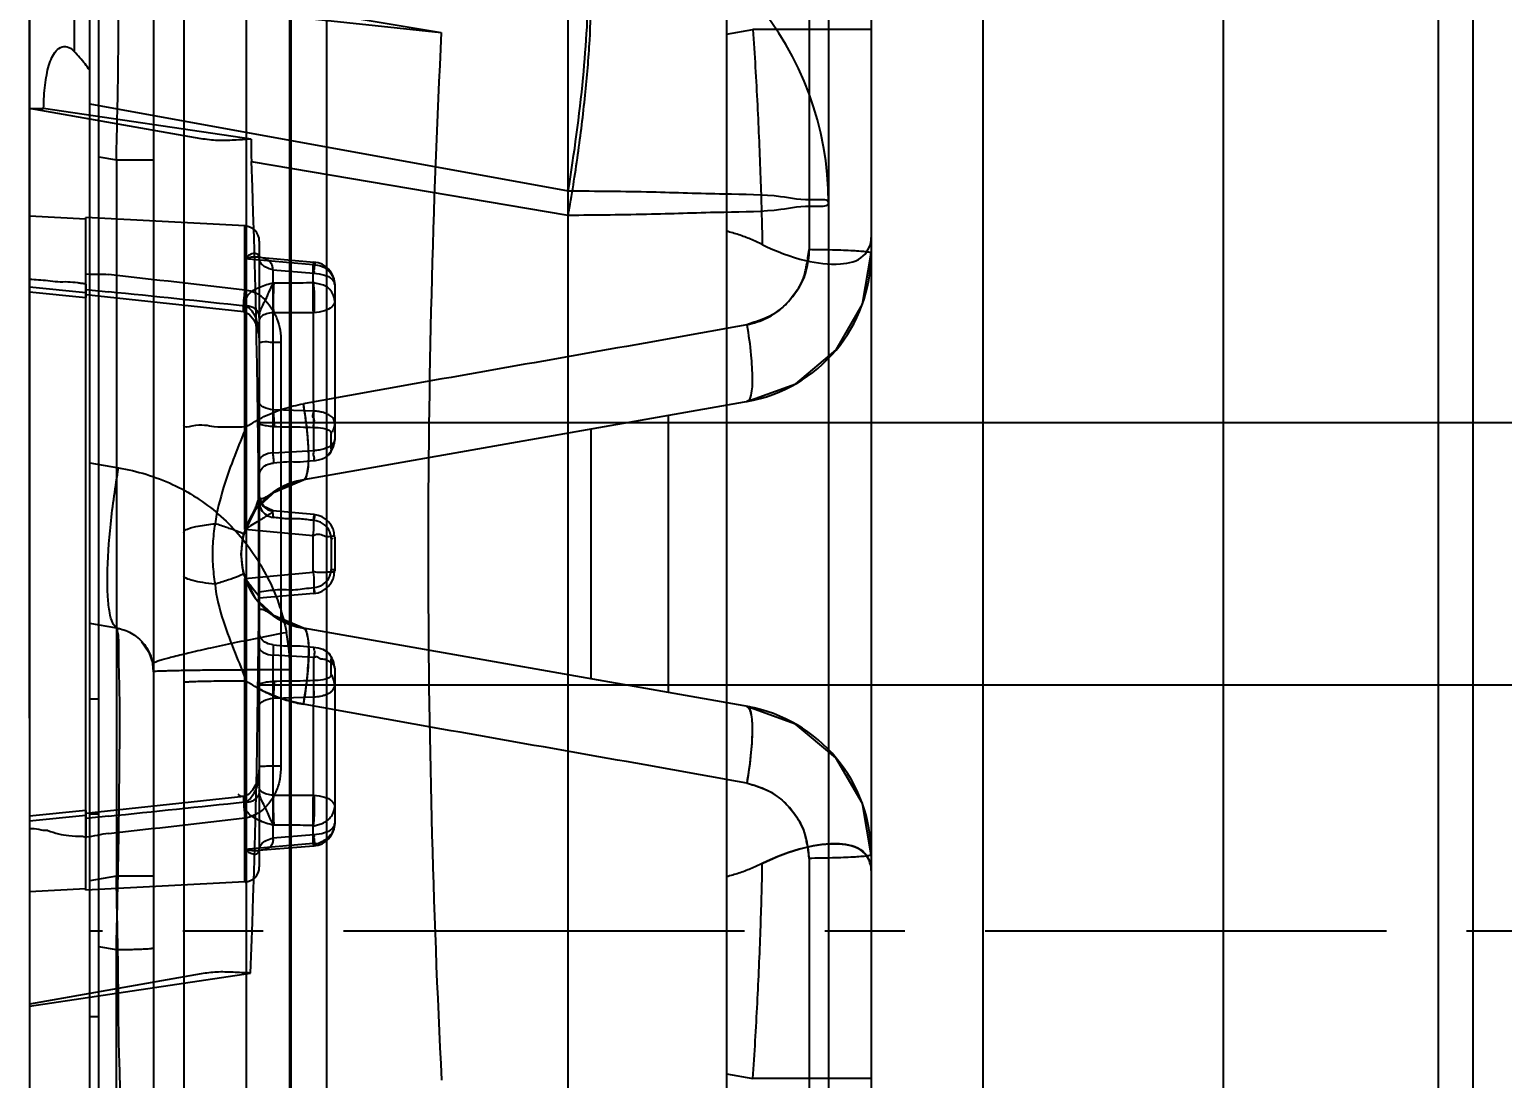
# Model space of a CAD drawing. Header units: millimetres. Extents: x 3267 to 5677, y -4731 to 2600.
# Drawn here: x 4723.18 to 4742.82, y -207.04 to -193.05 of the extents above; entities that cross this region are included whole.
import ezdxf

# ---------------------------------------------------------------- set-up
doc = ezdxf.new("R2010")
doc.units = ezdxf.units.MM
doc.header["$LTSCALE"] = 16.335
doc.header["$PDMODE"] = 3
doc.header["$PDSIZE"] = 0.3125
doc.linetypes.add('CENTER', pattern=[0.6, 0.375, -0.075, 0.075, -0.075])
doc.layers.get('0').update_dxf_attribs({"linetype": 'CONTINUOUS'})
doc.layers.get('Defpoints').update_dxf_attribs({"linetype": 'CONTINUOUS'})
doc.styles.get("Standard").update_dxf_attribs({"font": 'txt', "width": 0.8})
doc.dimstyles.get("Standard").update_dxf_attribs({"dimtxt": 0.15625, "dimasz": 0.1875, "dimexe": 0.125, "dimexo": 0.0625, "dimtad": 0, "dimtih": 1, "dimtoh": 1, "dimdsep": 46, "dimtxsty": 'Standard', "dimcen": 0.09, "dimadec": 0, "dimazin": 0, "dimtp": 0.01, "dimtm": 0.01, "dimtfac": 1, "dimtofl": 0, "dimtmove": 0, "dimatfit": 3, "dimfxl": 0, "dimtolj": 1, "dimarcsym": 0})

# ---------------------------------------------------------------- blocks, each defined once
blk = doc.blocks.new('*D133')
at = {"color": 4, "lineweight": -2}
for p, q in [((4723.177, -202.237), (4723.177, -27.593)), ((4731.177, -27.593), (4748.892, -27.593)), ((4793.176, -27.593), (4772.359, -27.593)), ((4801.176, -192.521), (4801.176, -27.593))]:
    blk.add_line(p, q, dxfattribs=at)
at = {"color": 4}
for points in [[(4731.177, -26.259), (4731.177, -28.926), (4723.177, -27.593)], [(4793.176, -26.259), (4793.176, -28.926), (4801.176, -27.593)]]:
    blk.add_solid(points, dxfattribs=at)
at = {"layer": 'Defpoints', "color": 0}
for p in [(4723.177, -27.593), (4801.176, -192.521), (4723.177, -202.237)]:
    blk.add_point(p, dxfattribs=at)
at = {"color": 6, "insert": (4760.626, -27.593), "char_height": 8, "attachment_point": 5}
blk.add_mtext('\\A1;78.00', dxfattribs=at)

msp = doc.modelspace()

# ---------------------------------------------------------------- linework, layer by layer
at = {"color": 6, "linetype": 'Continuous'}
for p, q in [((4723.981, -365.077), (4723.981, -45.077)), ((4725.236, -99.547), (4725.236, -278.306)), ((4726.066, -114.238), (4726.066, -254.39)), ((4733.571, -115.642), (4733.571, -195.988)), ((4734.401, -116.63), (4734.401, -253.414)), ((4741.957, -141.183), (4741.957, -258.911)), ((4742.421, -141.685), (4742.421, -258.408)), ((4739.093, -142.366), (4739.093, -257.727)), ((4735.889, -145.777), (4735.889, -254.317)), ((4732.472, -151.117), (4732.472, -248.976)), ((4726.667, -225.17), (4726.667, -174.924)), ((4723.777, -193.348), (4723.777, -183.101)), ((4723.177, -183.701), (4723.177, -216.392)), ((4724.831, -191.248), (4724.831, -215.257)), ((4724.101, -218.217), (4724.101, -191.516)), ((4726.649, -215), (4726.649, -191.71)), ((4723.981, -192.306), (4728.668, -193.093)), ((4730.36, -215.294), (4730.36, -192.365)), ((4733.831, -192.365), (4733.831, -214.79)), ((4723.981, -192.593), (4728.668, -193.093)), ((4732.472, -193.113), (4732.823, -193.051)), ((4734.401, -193.051), (4732.823, -193.051)), ((4723.981, -194.042), (4730.36, -195.203)), ((4725.467, -194.508), (4723.177, -194.104)), ((4726.133, -194.515), (4723.366, -194.104)), ((4724.101, -194.751), (4724.335, -194.792)), ((4724.335, -194.792), (4724.335, -204.342)), ((4724.335, -194.792), (4724.831, -194.792)), ((4730.36, -195.532), (4726.137, -194.815)), ((4723.929, -195.582), (4723.177, -195.543)), ((4726.05, -195.672), (4723.929, -195.561)), ((4726.05, -199.718), (4726.05, -195.672)), ((4726.241, -195.873), (4726.241, -204.221)), ((4726.05, -196.105), (4726.96, -196.184)), ((4726.226, -196.09), (4726.97, -196.153)), ((4726.97, -198.668), (4726.96, -196.184)), ((4734.401, -196.091), (4734.4, -196.091)), ((4726.422, -196.256), (4726.97, -196.303)), ((4726.424, -198.697), (4726.424, -196.257)), ((4723.177, -196.485), (4723.929, -196.561)), ((4723.177, -196.549), (4723.929, -196.628)), ((4723.929, -196.521), (4724.231, -196.551)), ((4723.929, -196.586), (4726.033, -196.813)), ((4727.246, -196.453), (4727.246, -198.518)), ((4726.97, -196.829), (4726.43, -196.831)), ((4726.526, -197.222), (4726.526, -202.871)), ((4726.97, -198.141), (4726.424, -198.123)), ((4732.782, -198.007), (4726.829, -199.057)), ((4801.176, -198.297), (4726.241, -198.297)), ((4731.695, -201.895), (4731.695, -198.199)), ((4727.2, -198.646), (4727.2, -198.438)), ((4730.663, -198.381), (4730.663, -201.713)), ((4726.424, -198.697), (4726.97, -198.668)), ((4723.981, -198.831), (4724.364, -198.897)), ((4726.401, -199.242), (4726.829, -199.057)), ((4726.241, -199.272), (4726.241, -199.276)), ((4726.97, -199.52), (4726.422, -199.472)), ((4726.96, -199.804), (4726.05, -199.718)), ((4725.998, -200.047), (4726.032, -199.788)), ((4726.96, -200.29), (4726.96, -199.804)), ((4727.2, -199.839), (4727.2, -200.254)), ((4727.246, -199.821), (4727.246, -200.273)), ((4726.032, -200.306), (4725.998, -200.047)), ((4726.05, -200.375), (4726.96, -200.29)), ((4726.05, -204.421), (4726.05, -200.375)), ((4726.97, -200.573), (4726.241, -200.637)), ((4726.829, -201.037), (4726.401, -200.852)), ((4724.341, -201.035), (4723.981, -200.972)), ((4732.782, -202.086), (4726.829, -201.037)), ((4724.831, -201.617), (4724.821, -201.508)), ((4726.424, -203.837), (4726.424, -201.396)), ((4726.97, -201.426), (4726.424, -201.396)), ((4726.96, -203.91), (4726.97, -201.426)), ((4727.2, -201.655), (4727.2, -201.448)), ((4727.246, -201.576), (4727.246, -203.641)), ((4801.176, -201.797), (4726.241, -201.797)), ((4724.101, -201.982), (4723.981, -201.982)), ((4726.424, -201.971), (4726.967, -201.952)), ((4726.43, -203.263), (4726.97, -203.264)), ((4723.929, -203.466), (4723.177, -203.545)), ((4726.033, -203.281), (4723.929, -203.508)), ((4723.929, -203.532), (4723.177, -203.608)), ((4724.231, -203.542), (4723.929, -203.573)), ((4724.101, -203.516), (4723.981, -203.516)), ((4726.97, -203.791), (4726.422, -203.837)), ((4726.96, -203.909), (4726.05, -203.989)), ((4726.97, -203.941), (4726.232, -204.003)), ((4733.571, -204.106), (4733.571, -255.94)), ((4726.05, -204.421), (4723.929, -204.532)), ((4724.335, -204.342), (4723.981, -204.405)), ((4724.831, -204.342), (4724.335, -204.342)), ((4723.929, -204.511), (4723.177, -204.551)), ((4724.335, -205.327), (4724.101, -205.284)), ((4724.335, -212.089), (4724.335, -205.327)), ((4723.177, -206.077), (4726.125, -205.636)), ((4725.467, -205.647), (4723.177, -206.051)), ((4724.101, -206.217), (4723.981, -206.217)), ((4732.472, -206.98), (4732.823, -207.042)), ((4734.401, -207.042), (4732.823, -207.042))]:
    msp.add_line(p, q, dxfattribs=at)
at = {"color": 7, "linetype": 'Continuous'}
for p, q in [((4723.929, -204.532), (4723.929, -195.561)), ((4723.883, -203.811), (4723.929, -203.823))]:
    msp.add_line(p, q, dxfattribs=at)
at = {"color": 1, "linetype": 'CENTER', "ltscale": 0.873196}
msp.add_line((4801.176, -205.077), (4723.981, -205.077), dxfattribs=at)
at = {"color": 6, "linetype": 'Continuous'}
for points in [[(4727.141, -225.047), (4727.141, -175.025), (4727.145, -174.983), (4727.153, -174.938)], [(4726.221, -196.086), (4726.235, -196.088), (4726.235, -196.088), (4726.24, -196.114)], [(4732.74, -198.015), (4733.393, -197.778), (4733.933, -197.324), (4734.283, -196.714), (4734.401, -196.035)], [(4726.03, -196.812), (4726.104, -196.847), (4726.167, -196.922), (4726.211, -197.017), (4726.234, -197.118), (4726.241, -197.214)], [(4726.032, -199.788), (4726.194, -199.451), (4726.469, -199.196), (4726.829, -199.057)], [(4726.24, -199.279), (4726.241, -199.268), (4726.237, -199.278)], [(4726.414, -199.472), (4726.363, -199.457), (4726.3, -199.41), (4726.256, -199.346), (4726.24, -199.281)], [(4726.424, -199.472), (4726.294, -199.409), (4726.241, -199.273)], [(4726.829, -201.037), (4726.469, -200.898), (4726.192, -200.64), (4726.032, -200.306)], [(4724.67, -201.212), (4724.769, -201.354), (4724.821, -201.508)], [(4724.821, -201.508), (4724.828, -201.563), (4724.831, -201.617)], [(4734.401, -204.058), (4734.282, -203.376), (4733.929, -202.765), (4733.389, -202.314), (4732.74, -202.079)], [(4726.241, -202.88), (4726.236, -202.959), (4726.221, -203.042), (4726.193, -203.123), (4726.15, -203.198), (4726.096, -203.254), (4726.033, -203.281)], [(4726.033, -203.281), (4725.991, -203.275), (4725.96, -203.25)], [(4726.24, -203.978), (4726.236, -204.004), (4726.235, -204.006), (4726.235, -204.006), (4726.22, -204.008)]]:
    msp.add_lwpolyline(points, dxfattribs=at)
for centre, radius, start, end in [((4729.631, -195.365), 4.2, 0, 80), ((4866.36, -200.047), 137.868, 177.10888, 182.91793), ((4726.04, -195.873), 0.201, 0, 87), ((4726.944, -196.453), 0.301, 359.9992, 85.1623), ((4732.391, -196.035), 2.01, 280.0019, 360), ((4691.743, -486.007), 291.503, 83.24134, 83.60106), ((4688.996, -543.673), 348.906, 83.90363, 84.20403), ((4726.943, -198.518), 0.303, 317.5273, 359.9343), ((4727.003, -200.047), 1.005, 100.0031, 260.0004), ((4726.442, -199.272), 0.201, 180, 265), ((4726.944, -199.821), 0.301, 0.0001, 85), ((4726.944, -200.273), 0.301, 275, 0), ((4723.936, -201.591), 2.713, 0.0129, 10.6036), ((4724.228, -201.617), 0.603, 0.039, 10.4337), ((4726.944, -201.576), 0.302, 0.0229, 42.6771), ((4732.391, -204.058), 2.01, 0, 79.7294), ((4688.993, 143.59), 348.916, 275.79628, 276.09628), ((4691.745, 85.9), 291.49, 276.39888, 276.75861), ((4726.944, -203.641), 0.301, 274.8292, 0.001), ((4726.04, -204.221), 0.201, 273, 0)]:
    msp.add_arc(centre, radius, start, end, dxfattribs=at)
msp.add_ellipse((4656.529, -200.077), major_axis=(0, 98.789), ratio=0.705606, start_param=-1.627094, end_param=-1.5175, dxfattribs=at)
for points, knots in [([(4724.335, -194.792), (4724.344, -194.361), (4724.368, -193.541), (4724.359, -192.445), (4724.417, -191.501), (4724.303, -191.054), (4724.401, -190.668), (4724.335, -190.656)], [0, 0, 0, 0, 0.31249, 0.590142, 0.812568, 0.951141, 1, 1, 1, 1]), ([(4730.36, -195.203), (4730.442, -194.704), (4730.54, -193.977), (4730.614, -193.048), (4730.634, -192.46), (4730.622, -192.03), (4730.592, -191.744), (4730.563, -191.574), (4730.525, -191.436), (4730.476, -191.314), (4730.409, -191.237), (4730.36, -191.228)], [0, 0, 0, 0, 0.373747, 0.54128, 0.68793, 0.808496, 0.858172, 0.900513, 0.935444, 0.963115, 1, 1, 1, 1]), ([(4730.36, -195.532), (4730.408, -195.261), (4730.493, -194.728), (4730.589, -193.948), (4730.65, -193.224), (4730.673, -192.583), (4730.659, -192.113), (4730.625, -191.798), (4730.591, -191.612), (4730.548, -191.459), (4730.491, -191.323), (4730.415, -191.238), (4730.36, -191.228)], [0, 0, 0, 0, 0.187128, 0.367598, 0.534795, 0.682172, 0.80401, 0.854425, 0.897531, 0.933227, 0.961646, 1, 1, 1, 1]), ([(4732.823, -193.051), (4732.845, -193.387), (4732.883, -194.046), (4732.925, -195.003), (4732.942, -195.623), (4732.948, -195.92)], [0, 0, 0, 0, 0.351674, 0.689745, 1, 1, 1, 1]), ([(4723.366, -194.104), (4723.367, -194.05), (4723.37, -193.946), (4723.382, -193.797), (4723.404, -193.66), (4723.432, -193.536), (4723.472, -193.427), (4723.526, -193.336), (4723.607, -193.272), (4723.707, -193.284), (4723.755, -193.325), (4723.777, -193.348)], [0, 0, 0, 0, 0.150742, 0.290125, 0.418288, 0.536051, 0.643418, 0.74139, 0.829058, 0.912175, 1, 1, 1, 1]), ([(4723.981, -193.596), (4723.96, -193.567), (4723.918, -193.511), (4723.849, -193.428), (4723.801, -193.375), (4723.777, -193.348)], [0, 0, 0, 0, 0.32784, 0.661226, 1, 1, 1, 1]), ([(4723.177, -194.104), (4723.206, -194.104), (4723.269, -194.104), (4723.332, -194.104), (4723.366, -194.104)], [0, 0, 0, 0, 0.459065, 1, 1, 1, 1]), ([(4726.133, -194.515), (4726.057, -194.519), (4725.908, -194.529), (4725.685, -194.538), (4725.539, -194.52), (4725.467, -194.508)], [0, 0, 0, 0, 0.341572, 0.674339, 1, 1, 1, 1]), ([(4726.133, -194.515), (4726.133, -194.548), (4726.131, -194.615), (4726.132, -194.715), (4726.135, -194.781), (4726.136, -194.815)], [0, 0, 0, 0, 0.332175, 0.665686, 1, 1, 1, 1]), ([(4730.36, -195.203), (4730.731, -195.206), (4731.431, -195.211), (4732.351, -195.247), (4733.142, -195.248), (4733.497, -195.339), (4733.831, -195.308), (4733.831, -195.365)], [0, 0, 0, 0, 0.319528, 0.598136, 0.81431, 0.951476, 1, 1, 1, 1]), ([(4733.831, -195.365), (4733.831, -195.421), (4733.498, -195.394), (4733.142, -195.484), (4732.352, -195.487), (4731.431, -195.523), (4730.731, -195.529), (4730.36, -195.532)], [0, 0, 0, 0, 0.048637, 0.185814, 0.401965, 0.680528, 1, 1, 1, 1]), ([(4732.948, -195.92), (4732.897, -195.894), (4732.793, -195.847), (4732.634, -195.788), (4732.526, -195.756), (4732.472, -195.743)], [0, 0, 0, 0, 0.335665, 0.669619, 1, 1, 1, 1]), ([(4733.571, -195.988), (4733.566, -196.085), (4733.546, -196.263), (4733.441, -196.502), (4733.291, -196.693), (4733.125, -196.848), (4732.926, -196.926), (4732.805, -196.969), (4732.74, -196.989)], [0, 0, 0, 0, 0.207029, 0.379084, 0.548648, 0.72602, 0.854485, 1, 1, 1, 1]), ([(4732.74, -196.989), (4732.834, -196.968), (4733.004, -196.917), (4733.218, -196.77), (4733.379, -196.588), (4733.499, -196.396), (4733.542, -196.185), (4733.563, -196.057), (4733.571, -195.988)], [0, 0, 0, 0, 0.205066, 0.375307, 0.544682, 0.723301, 0.850737, 1, 1, 1, 1]), ([(4732.948, -195.92), (4733.131, -196.011), (4733.474, -196.14), (4733.935, -196.205), (4734.31, -196.125), (4734.401, -195.916), (4734.401, -195.827)], [0, 0, 0, 0, 0.367549, 0.648041, 0.840134, 1, 1, 1, 1]), ([(4734.401, -196.035), (4734.401, -196.033), (4734.394, -196.029), (4734.383, -196.026), (4734.363, -196.022), (4734.322, -196.016), (4734.253, -196.01), (4734.15, -196.003), (4734.024, -195.997), (4733.828, -195.991), (4733.675, -195.989), (4733.571, -195.988)], [0, 0, 0, 0, 0.006848, 0.021985, 0.04606, 0.079003, 0.170742, 0.295519, 0.450139, 0.625859, 1, 1, 1, 1]), ([(4726.241, -196.107), (4726.241, -196.088), (4726.229, -196.048), (4726.169, -196.033), (4726.107, -196.054), (4726.073, -196.088), (4726.05, -196.1)], [0, 0, 0, 0, 0.233569, 0.427507, 0.679481, 1, 1, 1, 1]), ([(4726.226, -196.09), (4726.206, -196.088), (4726.167, -196.087), (4726.108, -196.093), (4726.069, -196.1), (4726.05, -196.105)], [0, 0, 0, 0, 0.334322, 0.664972, 1, 1, 1, 1]), ([(4726.422, -196.256), (4726.423, -196.24), (4726.418, -196.206), (4726.395, -196.16), (4726.353, -196.123), (4726.294, -196.099), (4726.25, -196.092), (4726.226, -196.09)], [0, 0, 0, 0, 0.173639, 0.347468, 0.533456, 0.74737, 1, 1, 1, 1]), ([(4726.424, -196.257), (4726.4, -196.252), (4726.354, -196.238), (4726.294, -196.205), (4726.252, -196.161), (4726.241, -196.125), (4726.241, -196.109)], [0, 0, 0, 0, 0.290658, 0.571776, 0.810456, 1, 1, 1, 1]), ([(4726.944, -196.192), (4726.976, -196.192), (4727.032, -196.189), (4727.108, -196.224), (4727.176, -196.273), (4727.231, -196.352), (4727.246, -196.419), (4727.246, -196.453)], [0, 0, 0, 0, 0.21396, 0.365734, 0.558284, 0.770993, 1, 1, 1, 1]), ([(4726.97, -196.153), (4726.993, -196.155), (4726.964, -196.238), (4726.972, -196.276), (4726.97, -196.303)], [0, 0, 0, 0, 0.467947, 1, 1, 1, 1]), ([(4723.177, -196.381), (4723.217, -196.385), (4723.299, -196.389), (4723.38, -196.394), (4723.421, -196.398)], [0, 0, 0, 0, 0.5, 1, 1, 1, 1]), ([(4723.421, -196.398), (4723.465, -196.406), (4723.553, -196.419), (4723.687, -196.411), (4723.776, -196.422), (4723.82, -196.428)], [0, 0, 0, 0, 0.33473, 0.666636, 1, 1, 1, 1]), ([(4723.929, -196.311), (4723.979, -196.316), (4724.08, -196.315), (4724.181, -196.314), (4724.231, -196.319)], [0, 0, 0, 0, 0.5, 1, 1, 1, 1]), ([(4726.97, -196.303), (4727.018, -196.305), (4727.102, -196.319), (4727.206, -196.365), (4727.246, -196.426), (4727.246, -196.453)], [0, 0, 0, 0, 0.422079, 0.76091, 1, 1, 1, 1]), ([(4723.82, -196.428), (4723.838, -196.43), (4723.874, -196.435), (4723.911, -196.439), (4723.929, -196.441)], [0, 0, 0, 0, 0.5, 1, 1, 1, 1]), ([(4726.051, -196.738), (4726.049, -196.748), (4726.046, -196.764), (4726.042, -196.785), (4726.039, -196.799), (4726.036, -196.808), (4726.035, -196.811), (4726.032, -196.814), (4726.031, -196.81), (4726.03, -196.806), (4726.03, -196.798), (4726.029, -196.787), (4726.03, -196.769), (4726.031, -196.743), (4726.033, -196.709), (4726.036, -196.669), (4726.042, -196.606), (4726.046, -196.557), (4726.05, -196.524)], [0, 0, 0, 0, 0.077374, 0.13612, 0.176132, 0.195083, 0.205901, 0.210564, 0.215794, 0.227958, 0.248892, 0.279739, 0.321407, 0.394835, 0.488198, 0.599961, 0.725989, 1, 1, 1, 1]), ([(4726.048, -196.738), (4726.046, -196.687), (4726.084, -196.567), (4726.249, -196.481), (4726.368, -196.442), (4726.431, -196.431)], [0, 0, 0, 0, 0.288748, 0.637569, 1, 1, 1, 1]), ([(4726.05, -196.524), (4726.083, -196.526), (4726.151, -196.541), (4726.248, -196.591), (4726.337, -196.672), (4726.415, -196.78), (4726.482, -196.911), (4726.525, -197.062), (4726.529, -197.169), (4726.526, -197.222)], [0, 0, 0, 0, 0.107415, 0.222764, 0.350506, 0.494945, 0.655165, 0.825131, 1, 1, 1, 1]), ([(4726.241, -196.891), (4726.241, -196.869), (4726.248, -196.819), (4726.279, -196.747), (4726.32, -196.667), (4726.361, -196.582), (4726.394, -196.5), (4726.419, -196.451), (4726.431, -196.431)], [0, 0, 0, 0, 0.136778, 0.292607, 0.472951, 0.673198, 0.855458, 1, 1, 1, 1]), ([(4726.436, -196.431), (4726.433, -196.453), (4726.43, -196.505), (4726.428, -196.588), (4726.427, -196.649), (4726.427, -196.681)], [0, 0, 0, 0, 0.271344, 0.61697, 1, 1, 1, 1]), ([(4726.436, -196.431), (4726.493, -196.43), (4726.609, -196.429), (4726.784, -196.429), (4726.901, -196.428), (4726.96, -196.427)], [0, 0, 0, 0, 0.327179, 0.663642, 1, 1, 1, 1]), ([(4727.246, -196.679), (4727.246, -196.642), (4727.226, -196.576), (4727.17, -196.502), (4727.1, -196.456), (4727.021, -196.447), (4726.969, -196.431), (4726.944, -196.418)], [0, 0, 0, 0, 0.252649, 0.452931, 0.63606, 0.803299, 1, 1, 1, 1]), ([(4726.96, -196.427), (4726.961, -196.437), (4726.964, -196.458), (4726.968, -196.496), (4726.971, -196.546), (4726.973, -196.608), (4726.974, -196.653), (4726.974, -196.678)], [0, 0, 0, 0, 0.113489, 0.253033, 0.456637, 0.710037, 1, 1, 1, 1]), ([(4726.241, -196.883), (4726.241, -196.861), (4726.224, -196.807), (4726.152, -196.749), (4726.084, -196.737), (4726.048, -196.738)], [0, 0, 0, 0, 0.25215, 0.595123, 1, 1, 1, 1]), ([(4726.048, -196.738), (4726.077, -196.746), (4726.133, -196.782), (4726.182, -196.868), (4726.217, -196.969), (4726.237, -197.086), (4726.241, -197.17), (4726.241, -197.214)], [0, 0, 0, 0, 0.16658, 0.347207, 0.5355, 0.756918, 1, 1, 1, 1]), ([(4726.427, -196.681), (4726.427, -196.698), (4726.427, -196.732), (4726.428, -196.782), (4726.429, -196.815), (4726.43, -196.831)], [0, 0, 0, 0, 0.345773, 0.681919, 1, 1, 1, 1]), ([(4726.974, -196.678), (4726.974, -196.696), (4726.974, -196.73), (4726.973, -196.781), (4726.971, -196.813), (4726.97, -196.829)], [0, 0, 0, 0, 0.353299, 0.686724, 1, 1, 1, 1]), ([(4727.246, -196.679), (4727.246, -196.706), (4727.206, -196.767), (4727.102, -196.813), (4727.018, -196.827), (4726.97, -196.829)], [0, 0, 0, 0, 0.239088, 0.577914, 1, 1, 1, 1]), ([(4726.424, -196.831), (4726.394, -196.832), (4726.339, -196.841), (4726.27, -196.87), (4726.241, -196.911), (4726.241, -196.931)], [0, 0, 0, 0, 0.402322, 0.737981, 1, 1, 1, 1]), ([(4732.74, -196.989), (4732.083, -197.108), (4730.77, -197.345), (4728.798, -197.689), (4727.485, -197.925), (4726.829, -198.044)], [0, 0, 0, 0, 0.333574, 0.666905, 1, 1, 1, 1]), ([(4732.74, -196.989), (4732.764, -197.124), (4732.799, -197.361), (4732.816, -197.687), (4732.811, -197.878), (4732.773, -198.009), (4732.74, -198.015)], [0, 0, 0, 0, 0.391751, 0.696185, 0.904765, 1, 1, 1, 1]), ([(4726.241, -197.214), (4726.241, -197.227), (4726.319, -197.206), (4726.389, -197.228), (4726.48, -197.222), (4726.526, -197.222)], [0, 0, 0, 0, 0.138842, 0.509797, 1, 1, 1, 1]), ([(4726.066, -198.353), (4726.142, -198.301), (4726.301, -198.209), (4726.558, -198.105), (4726.738, -198.06), (4726.829, -198.044)], [0, 0, 0, 0, 0.331498, 0.664754, 1, 1, 1, 1]), ([(4726.424, -198.123), (4726.381, -198.121), (4726.319, -198.104), (4726.258, -198.064), (4726.241, -198.036), (4726.241, -198.023)], [0, 0, 0, 0, 0.590276, 0.828271, 1, 1, 1, 1]), ([(4726.424, -198.123), (4726.425, -198.139), (4726.43, -198.172), (4726.432, -198.222), (4726.435, -198.256), (4726.436, -198.274)], [0, 0, 0, 0, 0.319526, 0.656303, 1, 1, 1, 1]), ([(4726.829, -199.057), (4726.841, -199.055), (4726.866, -199.025), (4726.895, -198.922), (4726.906, -198.709), (4726.882, -198.4), (4726.85, -198.166), (4726.829, -198.044)], [0, 0, 0, 0, 0.035907, 0.098309, 0.315798, 0.642315, 1, 1, 1, 1]), ([(4726.829, -199.057), (4726.861, -199.051), (4726.898, -198.922), (4726.903, -198.732), (4726.886, -198.41), (4726.852, -198.176), (4726.829, -198.044)], [0, 0, 0, 0, 0.095287, 0.304446, 0.611798, 1, 1, 1, 1]), ([(4726.966, -198.358), (4726.966, -198.34), (4726.963, -198.306), (4726.984, -198.256), (4726.942, -198.207), (4726.963, -198.165), (4726.97, -198.141)], [0, 0, 0, 0, 0.24729, 0.464772, 0.66198, 1, 1, 1, 1]), ([(4727.246, -198.292), (4727.246, -198.275), (4727.231, -198.237), (4727.185, -198.198), (4727.128, -198.17), (4727.067, -198.153), (4727.014, -198.144), (4726.982, -198.142), (4726.97, -198.141)], [0, 0, 0, 0, 0.150797, 0.337808, 0.521924, 0.717129, 0.895178, 1, 1, 1, 1]), ([(4726.066, -198.353), (4725.924, -198.352), (4725.657, -198.373), (4725.454, -198.306), (4725.236, -198.369), (4725.236, -198.333)], [0, 0, 0, 0, 0.511831, 0.86997, 1, 1, 1, 1]), ([(4726.066, -198.353), (4726.016, -198.48), (4725.904, -198.743), (4725.755, -199.171), (4725.674, -199.478), (4725.651, -199.643)], [0, 0, 0, 0, 0.301607, 0.631435, 1, 1, 1, 1]), ([(4726.433, -198.347), (4726.402, -198.347), (4726.342, -198.343), (4726.289, -198.328), (4726.241, -198.319), (4726.241, -198.309)], [0, 0, 0, 0, 0.476258, 0.846049, 1, 1, 1, 1]), ([(4726.433, -198.347), (4726.491, -198.348), (4726.609, -198.355), (4726.787, -198.35), (4726.906, -198.357), (4726.966, -198.358)], [0, 0, 0, 0, 0.326883, 0.663278, 1, 1, 1, 1]), ([(4726.436, -198.274), (4726.436, -198.282), (4726.438, -198.306), (4726.438, -198.331), (4726.439, -198.347)], [0, 0, 0, 0, 0.332483, 1, 1, 1, 1]), ([(4726.966, -198.358), (4727.006, -198.359), (4727.076, -198.366), (4727.16, -198.382), (4727.2, -198.421), (4727.2, -198.438)], [0, 0, 0, 0, 0.462604, 0.799496, 1, 1, 1, 1]), ([(4727.246, -198.292), (4727.246, -198.304), (4727.244, -198.329), (4727.234, -198.373), (4727.221, -198.403), (4727.211, -198.42)], [0, 0, 0, 0, 0.278909, 0.558722, 1, 1, 1, 1]), ([(4727.246, -198.518), (4727.246, -198.537), (4727.229, -198.577), (4727.177, -198.617), (4727.112, -198.646), (4727.041, -198.662), (4726.993, -198.667), (4726.97, -198.668)], [0, 0, 0, 0, 0.166408, 0.357979, 0.574712, 0.796253, 1, 1, 1, 1]), ([(4727.246, -198.518), (4727.246, -198.532), (4727.243, -198.56), (4727.228, -198.604), (4727.211, -198.632), (4727.2, -198.646)], [0, 0, 0, 0, 0.305854, 0.616739, 1, 1, 1, 1]), ([(4726.424, -198.697), (4726.381, -198.699), (4726.319, -198.716), (4726.258, -198.757), (4726.241, -198.785), (4726.241, -198.798)], [0, 0, 0, 0, 0.590268, 0.828263, 1, 1, 1, 1]), ([(4726.439, -198.835), (4726.436, -198.826), (4726.436, -198.799), (4726.43, -198.754), (4726.425, -198.718), (4726.424, -198.697)], [0, 0, 0, 0, 0.218654, 0.558274, 1, 1, 1, 1]), ([(4726.97, -198.668), (4726.966, -198.686), (4726.951, -198.716), (4726.974, -198.75), (4726.968, -198.778), (4726.967, -198.796), (4726.966, -198.805)], [0, 0, 0, 0, 0.407476, 0.607469, 0.806884, 1, 1, 1, 1]), ([(4727.163, -198.725), (4727.148, -198.74), (4727.11, -198.768), (4727.043, -198.795), (4726.992, -198.804), (4726.966, -198.805)], [0, 0, 0, 0, 0.29938, 0.637614, 1, 1, 1, 1]), ([(4727.2, -198.646), (4727.2, -198.655), (4727.197, -198.674), (4727.184, -198.701), (4727.171, -198.717), (4727.163, -198.725)], [0, 0, 0, 0, 0.303249, 0.634402, 1, 1, 1, 1]), ([(4724.341, -201.035), (4724.317, -201.021), (4724.274, -200.952), (4724.239, -200.811), (4724.217, -200.6), (4724.211, -200.205), (4724.254, -199.628), (4724.322, -199.147), (4724.364, -198.897)], [0, 0, 0, 0, 0.039063, 0.104716, 0.202156, 0.329501, 0.65084, 1, 1, 1, 1]), ([(4724.364, -198.897), (4724.612, -198.94), (4725.091, -199.083), (4725.723, -199.491), (4726.048, -199.87), (4726.186, -200.077)], [0, 0, 0, 0, 0.338418, 0.664425, 1, 1, 1, 1]), ([(4726.241, -198.998), (4726.241, -198.97), (4726.261, -198.91), (4726.336, -198.853), (4726.399, -198.836), (4726.431, -198.836)], [0, 0, 0, 0, 0.308465, 0.646023, 1, 1, 1, 1]), ([(4726.966, -198.805), (4726.906, -198.809), (4726.787, -198.828), (4726.608, -198.813), (4726.49, -198.833), (4726.431, -198.836)], [0, 0, 0, 0, 0.335614, 0.669764, 1, 1, 1, 1]), ([(4726.05, -199.718), (4726.065, -199.686), (4726.095, -199.625), (4726.138, -199.54), (4726.174, -199.466), (4726.201, -199.403), (4726.221, -199.349), (4726.235, -199.309), (4726.241, -199.287), (4726.241, -199.278)], [0, 0, 0, 0, 0.225304, 0.421928, 0.591268, 0.735745, 0.855566, 0.946086, 1, 1, 1, 1]), ([(4726.241, -199.309), (4726.258, -199.31), (4726.296, -199.304), (4726.35, -199.279), (4726.384, -199.255), (4726.401, -199.242)], [0, 0, 0, 0, 0.298827, 0.630714, 1, 1, 1, 1]), ([(4726.422, -199.472), (4726.433, -199.473), (4726.387, -199.508), (4726.362, -199.526), (4726.298, -199.567), (4726.229, -199.609), (4726.142, -199.659), (4726.082, -199.698), (4726.05, -199.718)], [0, 0, 0, 0, 0.070583, 0.179703, 0.333729, 0.522843, 0.74478, 1, 1, 1, 1]), ([(4726.241, -199.358), (4726.241, -199.391), (4726.26, -199.458), (4726.33, -199.532), (4726.395, -199.555), (4726.427, -199.558)], [0, 0, 0, 0, 0.328777, 0.671275, 1, 1, 1, 1]), ([(4726.427, -199.558), (4726.426, -199.543), (4726.433, -199.523), (4726.41, -199.471), (4726.424, -199.472)], [0, 0, 0, 0, 0.510244, 1, 1, 1, 1]), ([(4726.96, -199.804), (4726.962, -199.78), (4726.966, -199.735), (4726.972, -199.662), (4726.965, -199.604), (4726.995, -199.522), (4726.97, -199.52)], [0, 0, 0, 0, 0.24703, 0.488145, 0.736555, 1, 1, 1, 1]), ([(4726.966, -199.6), (4726.967, -199.585), (4726.961, -199.565), (4726.983, -199.521), (4726.97, -199.52)], [0, 0, 0, 0, 0.540989, 1, 1, 1, 1]), ([(4725.235, -199.758), (4725.235, -199.736), (4725.318, -199.696), (4725.447, -199.669), (4725.576, -199.651), (4725.651, -199.643)], [0, 0, 0, 0, 0.145536, 0.487111, 1, 1, 1, 1]), ([(4725.651, -199.643), (4725.636, -199.732), (4725.615, -199.911), (4725.615, -200.182), (4725.636, -200.362), (4725.651, -200.45)], [0, 0, 0, 0, 0.331638, 0.668359, 1, 1, 1, 1]), ([(4726.032, -199.788), (4726.033, -199.785), (4726.021, -199.777), (4726.004, -199.767), (4725.97, -199.752), (4725.926, -199.735), (4725.871, -199.715), (4725.778, -199.683), (4725.704, -199.659), (4725.651, -199.643)], [0, 0, 0, 0, 0.023221, 0.078502, 0.165631, 0.282519, 0.426823, 0.596133, 1, 1, 1, 1]), ([(4726.966, -199.6), (4726.906, -199.595), (4726.787, -199.569), (4726.606, -199.588), (4726.487, -199.562), (4726.427, -199.558)], [0, 0, 0, 0, 0.334068, 0.665648, 1, 1, 1, 1]), ([(4727.2, -199.839), (4727.2, -199.8), (4727.178, -199.719), (4727.089, -199.629), (4727.008, -199.603), (4726.966, -199.6)], [0, 0, 0, 0, 0.326038, 0.654003, 1, 1, 1, 1]), ([(4727.246, -199.821), (4727.246, -199.796), (4727.163, -199.827), (4727.103, -199.807), (4727.025, -199.775), (4726.965, -199.798), (4726.944, -199.821)], [0, 0, 0, 0, 0.234392, 0.460542, 0.707762, 1, 1, 1, 1]), ([(4726.186, -200.077), (4726.255, -200.182), (4726.379, -200.399), (4726.519, -200.74), (4726.58, -200.975), (4726.602, -201.092)], [0, 0, 0, 0, 0.342424, 0.676073, 1, 1, 1, 1]), ([(4726.032, -200.306), (4726.033, -200.309), (4726.023, -200.316), (4726.006, -200.325), (4725.975, -200.339), (4725.933, -200.356), (4725.878, -200.376), (4725.784, -200.409), (4725.706, -200.433), (4725.651, -200.45)], [0, 0, 0, 0, 0.021191, 0.071873, 0.153335, 0.265099, 0.406445, 0.576588, 1, 1, 1, 1]), ([(4726.944, -200.273), (4726.965, -200.273), (4727.006, -200.294), (4727.069, -200.287), (4727.133, -200.288), (4727.181, -200.278), (4727.246, -200.292), (4727.246, -200.273)], [0, 0, 0, 0, 0.209554, 0.419653, 0.626803, 0.810869, 1, 1, 1, 1]), ([(4726.96, -200.29), (4726.964, -200.337), (4726.976, -200.426), (4726.962, -200.498), (4726.983, -200.572), (4726.97, -200.573)], [0, 0, 0, 0, 0.49721, 0.863662, 1, 1, 1, 1]), ([(4726.966, -200.494), (4727.008, -200.491), (4727.09, -200.465), (4727.179, -200.374), (4727.2, -200.293), (4727.2, -200.254)], [0, 0, 0, 0, 0.346253, 0.677548, 1, 1, 1, 1]), ([(4725.651, -200.45), (4725.596, -200.445), (4725.498, -200.433), (4725.366, -200.405), (4725.285, -200.382), (4725.236, -200.352), (4725.235, -200.336)], [0, 0, 0, 0, 0.374992, 0.681434, 0.894311, 1, 1, 1, 1]), ([(4725.651, -200.45), (4725.667, -200.619), (4725.749, -200.932), (4725.911, -201.355), (4726.02, -201.616), (4726.066, -201.741)], [0, 0, 0, 0, 0.374404, 0.706513, 1, 1, 1, 1]), ([(4726.05, -200.375), (4726.083, -200.414), (4726.138, -200.481), (4726.198, -200.563), (4726.241, -200.607), (4726.241, -200.626)], [0, 0, 0, 0, 0.479663, 0.816115, 1, 1, 1, 1]), ([(4726.241, -200.55), (4726.322, -200.544), (4726.481, -200.509), (4726.725, -200.535), (4726.885, -200.5), (4726.966, -200.494)], [0, 0, 0, 0, 0.334067, 0.665896, 1, 1, 1, 1]), ([(4726.966, -200.494), (4726.967, -200.506), (4726.968, -200.526), (4726.969, -200.548), (4726.971, -200.562), (4726.97, -200.567), (4726.972, -200.573), (4726.97, -200.573)], [0, 0, 0, 0, 0.441951, 0.753809, 0.861935, 0.938725, 1, 1, 1, 1]), ([(4726.401, -200.852), (4726.384, -200.839), (4726.35, -200.815), (4726.296, -200.789), (4726.258, -200.784), (4726.241, -200.785)], [0, 0, 0, 0, 0.369221, 0.701159, 1, 1, 1, 1]), ([(4724.335, -205.327), (4724.345, -204.894), (4724.367, -204.069), (4724.376, -202.934), (4724.387, -202.02), (4724.364, -201.419), (4724.369, -201.118), (4724.341, -201.035)], [0, 0, 0, 0, 0.302455, 0.576494, 0.794071, 0.939059, 1, 1, 1, 1]), ([(4724.341, -201.036), (4724.357, -201.038), (4724.406, -201.048), (4724.488, -201.076), (4724.581, -201.128), (4724.661, -201.196), (4724.731, -201.28), (4724.788, -201.382), (4724.813, -201.464), (4724.821, -201.508)], [0, 0, 0, 0, 0.067979, 0.207536, 0.360911, 0.512691, 0.645699, 0.81288, 1, 1, 1, 1]), ([(4724.821, -201.508), (4724.82, -201.505), (4724.833, -201.496), (4724.854, -201.486), (4724.895, -201.471), (4724.949, -201.454), (4725.02, -201.434), (4725.145, -201.401), (4725.338, -201.354), (4725.609, -201.293), (4725.921, -201.227), (4726.257, -201.159), (4726.487, -201.114), (4726.602, -201.092)], [0, 0, 0, 0, 0.005978, 0.020055, 0.042797, 0.07423, 0.114302, 0.162939, 0.285581, 0.439889, 0.617224, 0.807344, 1, 1, 1, 1]), ([(4726.427, -201.257), (4726.396, -201.256), (4726.334, -201.24), (4726.261, -201.183), (4726.241, -201.124), (4726.241, -201.096)], [0, 0, 0, 0, 0.353451, 0.690999, 1, 1, 1, 1]), ([(4726.829, -201.037), (4726.841, -201.039), (4726.866, -201.068), (4726.895, -201.171), (4726.906, -201.384), (4726.882, -201.693), (4726.85, -201.928), (4726.829, -202.049)], [0, 0, 0, 0, 0.035906, 0.098307, 0.315797, 0.642315, 1, 1, 1, 1]), ([(4726.829, -202.049), (4726.852, -201.919), (4726.886, -201.686), (4726.903, -201.364), (4726.899, -201.174), (4726.861, -201.042), (4726.829, -201.037)], [0, 0, 0, 0, 0.384627, 0.69279, 0.90393, 1, 1, 1, 1]), ([(4726.241, -201.296), (4726.241, -201.309), (4726.258, -201.337), (4726.319, -201.377), (4726.381, -201.394), (4726.424, -201.396)], [0, 0, 0, 0, 0.171741, 0.409739, 1, 1, 1, 1]), ([(4726.427, -201.257), (4726.425, -201.275), (4726.424, -201.321), (4726.424, -201.367), (4726.424, -201.396)], [0, 0, 0, 0, 0.375713, 1, 1, 1, 1]), ([(4726.427, -201.257), (4726.487, -201.261), (4726.606, -201.28), (4726.787, -201.266), (4726.906, -201.285), (4726.966, -201.289)], [0, 0, 0, 0, 0.333947, 0.666234, 1, 1, 1, 1]), ([(4726.966, -201.289), (4726.961, -201.302), (4726.977, -201.327), (4726.975, -201.373), (4726.973, -201.405), (4726.97, -201.426)], [0, 0, 0, 0, 0.307937, 0.541607, 1, 1, 1, 1]), ([(4726.966, -201.289), (4727.007, -201.291), (4727.082, -201.308), (4727.17, -201.363), (4727.2, -201.422), (4727.2, -201.448)], [0, 0, 0, 0, 0.404882, 0.740423, 1, 1, 1, 1]), ([(4726.97, -201.426), (4726.981, -201.418), (4727.012, -201.407), (4727.042, -201.441), (4727.082, -201.446), (4727.119, -201.449), (4727.154, -201.467), (4727.187, -201.485), (4727.217, -201.509), (4727.239, -201.539), (4727.246, -201.564), (4727.246, -201.576)], [0, 0, 0, 0, 0.115175, 0.239034, 0.347108, 0.454249, 0.56579, 0.678321, 0.787894, 0.894849, 1, 1, 1, 1]), ([(4727.246, -201.576), (4727.246, -201.562), (4727.243, -201.533), (4727.228, -201.489), (4727.211, -201.462), (4727.2, -201.448)], [0, 0, 0, 0, 0.305936, 0.616782, 1, 1, 1, 1]), ([(4726.649, -201.591), (4726.531, -201.591), (4726.298, -201.592), (4725.958, -201.594), (4725.641, -201.596), (4725.399, -201.599), (4725.231, -201.602), (4725.127, -201.604), (4725.039, -201.606), (4724.966, -201.608), (4724.91, -201.61), (4724.872, -201.612), (4724.851, -201.614), (4724.84, -201.615), (4724.835, -201.616), (4724.831, -201.616), (4724.831, -201.617)], [0, 0, 0, 0, 0.193485, 0.384242, 0.562034, 0.716628, 0.782225, 0.839375, 0.887986, 0.927968, 0.959234, 0.981695, 0.989599, 0.995275, 0.998721, 1, 1, 1, 1]), ([(4727.2, -201.655), (4727.2, -201.673), (4727.16, -201.712), (4727.076, -201.728), (4727.006, -201.735), (4726.966, -201.736)], [0, 0, 0, 0, 0.200357, 0.537059, 1, 1, 1, 1]), ([(4727.246, -201.802), (4727.246, -201.786), (4727.243, -201.753), (4727.228, -201.703), (4727.211, -201.672), (4727.2, -201.655)], [0, 0, 0, 0, 0.310681, 0.62305, 1, 1, 1, 1]), ([(4726.066, -201.741), (4726.013, -201.741), (4725.906, -201.742), (4725.75, -201.743), (4725.606, -201.745), (4725.48, -201.747), (4725.389, -201.75), (4725.331, -201.752), (4725.297, -201.754), (4725.272, -201.755), (4725.252, -201.757), (4725.243, -201.759), (4725.236, -201.759), (4725.236, -201.761)], [0, 0, 0, 0, 0.193393, 0.38406, 0.561772, 0.716304, 0.839017, 0.887625, 0.927616, 0.958904, 0.981409, 0.99507, 1, 1, 1, 1]), ([(4726.829, -202.049), (4726.738, -202.033), (4726.558, -201.989), (4726.301, -201.885), (4726.142, -201.792), (4726.066, -201.741)], [0, 0, 0, 0, 0.335097, 0.668367, 1, 1, 1, 1]), ([(4726.241, -201.784), (4726.241, -201.774), (4726.289, -201.765), (4726.342, -201.75), (4726.402, -201.746), (4726.433, -201.746)], [0, 0, 0, 0, 0.153487, 0.522984, 1, 1, 1, 1]), ([(4726.241, -201.846), (4726.302, -201.878), (4726.428, -201.938), (4726.625, -202.006), (4726.76, -202.037), (4726.829, -202.049)], [0, 0, 0, 0, 0.333506, 0.666806, 1, 1, 1, 1]), ([(4726.436, -201.82), (4726.436, -201.837), (4726.432, -201.872), (4726.43, -201.922), (4726.424, -201.955), (4726.424, -201.971)], [0, 0, 0, 0, 0.344655, 0.681391, 1, 1, 1, 1]), ([(4726.966, -201.736), (4726.906, -201.737), (4726.787, -201.744), (4726.609, -201.739), (4726.492, -201.745), (4726.433, -201.746)], [0, 0, 0, 0, 0.336304, 0.672292, 1, 1, 1, 1]), ([(4726.439, -201.746), (4726.438, -201.755), (4726.438, -201.779), (4726.436, -201.804), (4726.436, -201.82)], [0, 0, 0, 0, 0.335859, 1, 1, 1, 1]), ([(4726.967, -201.952), (4726.971, -201.936), (4726.978, -201.906), (4726.968, -201.863), (4726.97, -201.822), (4726.967, -201.78), (4726.966, -201.751), (4726.966, -201.736)], [0, 0, 0, 0, 0.23341, 0.415377, 0.60001, 0.791887, 1, 1, 1, 1]), ([(4726.97, -201.952), (4726.985, -201.951), (4727.015, -201.949), (4727.058, -201.942), (4727.099, -201.932), (4727.14, -201.917), (4727.18, -201.898), (4727.214, -201.872), (4727.239, -201.84), (4727.246, -201.814), (4727.246, -201.802)], [0, 0, 0, 0, 0.131532, 0.263477, 0.384625, 0.511985, 0.647453, 0.773368, 0.888698, 1, 1, 1, 1]), ([(4726.241, -202.071), (4726.241, -202.058), (4726.258, -202.03), (4726.319, -201.99), (4726.381, -201.972), (4726.424, -201.971)], [0, 0, 0, 0, 0.17172, 0.409711, 1, 1, 1, 1]), ([(4732.74, -203.104), (4732.083, -202.985), (4730.77, -202.749), (4728.798, -202.405), (4727.485, -202.168), (4726.829, -202.049)], [0, 0, 0, 0, 0.333573, 0.666903, 1, 1, 1, 1]), ([(4732.74, -202.079), (4732.773, -202.085), (4732.811, -202.214), (4732.816, -202.404), (4732.799, -202.73), (4732.764, -202.969), (4732.74, -203.104)], [0, 0, 0, 0, 0.094435, 0.301031, 0.60466, 1, 1, 1, 1]), ([(4732.74, -202.079), (4732.753, -202.081), (4732.778, -202.111), (4732.808, -202.216), (4732.819, -202.432), (4732.795, -202.745), (4732.762, -202.982), (4732.74, -203.104)], [0, 0, 0, 0, 0.036118, 0.098762, 0.316739, 0.64344, 1, 1, 1, 1]), ([(4726.241, -202.88), (4726.241, -202.933), (4726.235, -203.028), (4726.209, -203.151), (4726.171, -203.241), (4726.122, -203.314), (4726.076, -203.347), (4726.048, -203.361)], [0, 0, 0, 0, 0.296107, 0.521716, 0.692614, 0.83178, 1, 1, 1, 1]), ([(4726.526, -202.871), (4726.529, -202.931), (4726.522, -203.049), (4726.471, -203.215), (4726.388, -203.357), (4726.286, -203.466), (4726.171, -203.538), (4726.09, -203.564), (4726.05, -203.57)], [0, 0, 0, 0, 0.19409, 0.384014, 0.562812, 0.724158, 0.86889, 1, 1, 1, 1]), ([(4726.241, -202.88), (4726.241, -202.878), (4726.247, -202.879), (4726.255, -202.877), (4726.27, -202.876), (4726.286, -202.875), (4726.303, -202.875), (4726.328, -202.874), (4726.361, -202.873), (4726.401, -202.872), (4726.443, -202.872), (4726.485, -202.871), (4726.514, -202.871), (4726.526, -202.871)], [0, 0, 0, 0, 0.012852, 0.046815, 0.097654, 0.160859, 0.216381, 0.277064, 0.429609, 0.556374, 0.702648, 0.865901, 1, 1, 1, 1]), ([(4726.048, -203.356), (4726.045, -203.332), (4726.028, -203.223), (4726.036, -203.457), (4726.045, -203.517), (4726.05, -203.57)], [0, 0, 0, 0, 0.202384, 0.554189, 1, 1, 1, 1]), ([(4726.241, -203.213), (4726.241, -203.238), (4726.222, -203.293), (4726.149, -203.351), (4726.083, -203.362), (4726.048, -203.361)], [0, 0, 0, 0, 0.275137, 0.610783, 1, 1, 1, 1]), ([(4726.424, -203.263), (4726.396, -203.262), (4726.342, -203.253), (4726.273, -203.226), (4726.241, -203.183), (4726.241, -203.163)], [0, 0, 0, 0, 0.373684, 0.726226, 1, 1, 1, 1]), ([(4726.431, -203.663), (4726.419, -203.645), (4726.394, -203.598), (4726.364, -203.517), (4726.324, -203.43), (4726.28, -203.349), (4726.248, -203.277), (4726.241, -203.228), (4726.241, -203.206)], [0, 0, 0, 0, 0.132033, 0.315872, 0.523168, 0.70798, 0.867409, 1, 1, 1, 1]), ([(4726.43, -203.263), (4726.429, -203.279), (4726.428, -203.311), (4726.427, -203.361), (4726.427, -203.396), (4726.427, -203.413)], [0, 0, 0, 0, 0.317977, 0.654625, 1, 1, 1, 1]), ([(4726.97, -203.264), (4726.971, -203.28), (4726.973, -203.313), (4726.974, -203.363), (4726.974, -203.397), (4726.974, -203.414)], [0, 0, 0, 0, 0.316401, 0.653066, 1, 1, 1, 1]), ([(4726.97, -203.264), (4727.018, -203.266), (4727.102, -203.281), (4727.206, -203.326), (4727.246, -203.388), (4727.246, -203.415)], [0, 0, 0, 0, 0.422081, 0.760911, 1, 1, 1, 1]), ([(4733.571, -204.106), (4733.566, -204.009), (4733.546, -203.83), (4733.441, -203.592), (4733.291, -203.4), (4733.125, -203.245), (4732.926, -203.167), (4732.805, -203.124), (4732.74, -203.104)], [0, 0, 0, 0, 0.207029, 0.379084, 0.548648, 0.72602, 0.854485, 1, 1, 1, 1]), ([(4732.74, -203.104), (4732.834, -203.126), (4733.004, -203.177), (4733.218, -203.323), (4733.379, -203.506), (4733.499, -203.698), (4733.542, -203.909), (4733.563, -204.036), (4733.571, -204.106)], [0, 0, 0, 0, 0.205066, 0.375307, 0.544682, 0.723301, 0.850737, 1, 1, 1, 1]), ([(4726.431, -203.663), (4726.397, -203.656), (4726.329, -203.637), (4726.235, -203.598), (4726.151, -203.555), (4726.085, -203.502), (4726.048, -203.432), (4726.046, -203.381), (4726.048, -203.356)], [0, 0, 0, 0, 0.194255, 0.391713, 0.570786, 0.722402, 0.85868, 1, 1, 1, 1]), ([(4726.427, -203.413), (4726.427, -203.445), (4726.428, -203.506), (4726.431, -203.589), (4726.433, -203.64), (4726.436, -203.663)], [0, 0, 0, 0, 0.383787, 0.728941, 1, 1, 1, 1]), ([(4726.944, -203.676), (4726.964, -203.676), (4727.004, -203.661), (4727.066, -203.648), (4727.127, -203.618), (4727.183, -203.574), (4727.231, -203.507), (4727.246, -203.448), (4727.246, -203.415)], [0, 0, 0, 0, 0.137796, 0.282603, 0.437119, 0.600441, 0.771408, 1, 1, 1, 1]), ([(4726.974, -203.414), (4726.974, -203.448), (4726.973, -203.512), (4726.968, -203.596), (4726.963, -203.646), (4726.96, -203.666)], [0, 0, 0, 0, 0.401858, 0.755956, 1, 1, 1, 1]), ([(4726.96, -203.666), (4726.901, -203.666), (4726.784, -203.665), (4726.609, -203.665), (4726.493, -203.664), (4726.436, -203.663)], [0, 0, 0, 0, 0.336324, 0.672754, 1, 1, 1, 1]), ([(4727.246, -203.641), (4727.246, -203.674), (4727.232, -203.739), (4727.176, -203.816), (4727.106, -203.87), (4727.032, -203.914), (4726.969, -203.915), (4726.944, -203.902)], [0, 0, 0, 0, 0.222892, 0.426002, 0.625976, 0.811582, 1, 1, 1, 1]), ([(4727.246, -203.641), (4727.246, -203.667), (4727.206, -203.729), (4727.102, -203.775), (4727.018, -203.789), (4726.97, -203.791)], [0, 0, 0, 0, 0.239089, 0.577917, 1, 1, 1, 1]), ([(4723.423, -203.733), (4723.382, -203.737), (4723.3, -203.723), (4723.218, -203.709), (4723.177, -203.713)], [0, 0, 0, 0, 0.5, 1, 1, 1, 1]), ([(4723.423, -203.733), (4723.469, -203.751), (4723.56, -203.781), (4723.715, -203.806), (4723.822, -203.81), (4723.883, -203.811)], [0, 0, 0, 0, 0.314029, 0.610827, 1, 1, 1, 1]), ([(4724.231, -203.774), (4724.18, -203.78), (4724.08, -203.799), (4723.979, -203.818), (4723.929, -203.823)], [0, 0, 0, 0, 0.499999, 1, 1, 1, 1]), ([(4726.422, -203.837), (4726.425, -203.854), (4726.424, -203.887), (4726.404, -203.935), (4726.361, -203.972), (4726.301, -203.994), (4726.256, -204.001), (4726.232, -204.003)], [0, 0, 0, 0, 0.174071, 0.341877, 0.525611, 0.746213, 1, 1, 1, 1]), ([(4726.241, -203.982), (4726.241, -203.96), (4726.264, -203.91), (4726.335, -203.862), (4726.393, -203.843), (4726.424, -203.837)], [0, 0, 0, 0, 0.263845, 0.614566, 1, 1, 1, 1]), ([(4726.97, -203.791), (4726.972, -203.818), (4726.964, -203.855), (4726.993, -203.941), (4726.97, -203.941)], [0, 0, 0, 0, 0.531833, 1, 1, 1, 1]), ([(4726.05, -203.989), (4726.065, -204.002), (4726.093, -204.023), (4726.136, -204.042), (4726.172, -204.049), (4726.209, -204.047), (4726.238, -204.02), (4726.241, -203.994), (4726.241, -203.984)], [0, 0, 0, 0, 0.238937, 0.428526, 0.575297, 0.688727, 0.880237, 1, 1, 1, 1]), ([(4726.232, -204.003), (4726.213, -204.005), (4726.174, -204.006), (4726.113, -204.001), (4726.072, -203.993), (4726.05, -203.989)], [0, 0, 0, 0, 0.307282, 0.638393, 1, 1, 1, 1]), ([(4734.401, -204.267), (4734.401, -204.175), (4734.303, -203.962), (4733.924, -203.888), (4733.465, -203.957), (4733.127, -204.085), (4732.946, -204.174)], [0, 0, 0, 0, 0.16352, 0.36098, 0.637879, 1, 1, 1, 1]), ([(4732.946, -204.175), (4733.125, -204.086), (4733.462, -203.957), (4733.919, -203.889), (4734.306, -203.957), (4734.401, -204.175), (4734.401, -204.267)], [0, 0, 0, 0, 0.357914, 0.635909, 0.836197, 1, 1, 1, 1]), ([(4734.401, -204.058), (4734.401, -204.06), (4734.394, -204.064), (4734.383, -204.067), (4734.363, -204.071), (4734.322, -204.077), (4734.253, -204.084), (4734.15, -204.091), (4734.024, -204.096), (4733.828, -204.102), (4733.675, -204.105), (4733.571, -204.106)], [0, 0, 0, 0, 0.006848, 0.021985, 0.04606, 0.079003, 0.170742, 0.295519, 0.450139, 0.625859, 1, 1, 1, 1]), ([(4732.946, -204.174), (4732.896, -204.199), (4732.793, -204.247), (4732.634, -204.306), (4732.526, -204.337), (4732.472, -204.351)], [0, 0, 0, 0, 0.333773, 0.668678, 1, 1, 1, 1]), ([(4732.823, -207.042), (4732.845, -206.707), (4732.883, -206.048), (4732.926, -205.092), (4732.943, -204.471), (4732.948, -204.174)], [0, 0, 0, 0, 0.351393, 0.689349, 1, 1, 1, 1]), ([(4724.336, -208.478), (4724.4, -208.444), (4724.309, -208.089), (4724.412, -207.586), (4724.361, -206.66), (4724.366, -205.566), (4724.343, -204.763), (4724.335, -204.342)], [0, 0, 0, 0, 0.052668, 0.195776, 0.420134, 0.694981, 1, 1, 1, 1]), ([(4724.831, -205.303), (4724.831, -205.306), (4724.814, -205.308), (4724.793, -205.313), (4724.746, -205.316), (4724.686, -205.319), (4724.61, -205.322), (4724.491, -205.325), (4724.398, -205.326), (4724.335, -205.327)], [0, 0, 0, 0, 0.018063, 0.069746, 0.159206, 0.283932, 0.439423, 0.617034, 1, 1, 1, 1]), ([(4726.125, -205.636), (4726.047, -205.632), (4725.896, -205.626), (4725.676, -205.616), (4725.535, -205.635), (4725.467, -205.647)], [0, 0, 0, 0, 0.35423, 0.687032, 1, 1, 1, 1])]:
    msp.add_open_spline(points, degree=3, knots=knots, dxfattribs=at)
for points in [[(4726.97, -196.153), (4726.959, -196.152), (4726.962, -196.173), (4726.96, -196.184)], [(4727.2, -199.839), (4727.209, -199.838), (4727.227, -199.842), (4727.227, -199.833)], [(4727.246, -200.273), (4727.246, -200.257), (4727.216, -200.257), (4727.2, -200.254)], [(4726.96, -203.909), (4726.962, -203.918), (4726.957, -203.935), (4726.966, -203.935)]]:
    msp.add_open_spline(points, degree=3, dxfattribs=at)
at = {"color": 7, "linetype": 'Continuous'}
for points, knots in [([(4723.929, -196.521), (4723.929, -196.542), (4723.929, -196.61), (4723.929, -196.518), (4723.928, -196.442), (4723.929, -196.347), (4723.929, -196.295)], [0, 0, 0, 0, 0.179037, 0.25443, 0.558163, 1, 1, 1, 1]), ([(4723.929, -196.447), (4723.929, -196.493), (4723.929, -196.532), (4723.929, -196.66), (4723.929, -196.583), (4723.929, -196.561)], [0, 0, 0, 0, 0.558801, 0.732694, 1, 1, 1, 1]), ([(4723.929, -203.532), (4723.929, -203.51), (4723.929, -203.43), (4723.929, -203.578), (4723.928, -203.666), (4723.93, -203.782), (4723.929, -203.836)], [0, 0, 0, 0, 0.151881, 0.276474, 0.626567, 1, 1, 1, 1]), ([(4723.929, -203.798), (4723.929, -203.747), (4723.928, -203.652), (4723.929, -203.575), (4723.929, -203.483), (4723.929, -203.552), (4723.929, -203.573)], [0, 0, 0, 0, 0.441438, 0.745551, 0.821005, 1, 1, 1, 1])]:
    msp.add_open_spline(points, degree=3, knots=knots, dxfattribs=at)

# ---------------------------------------------------------------- dimensions: what is measured, and where the dimension line sits
dim = msp.add_linear_dim(base=(4723.177, -27.593), p1=(4801.176, -192.521), p2=(4723.177, -202.237), dimstyle='Standard', override={"dimtxt": 8, "dimasz": 8, "dimexe": 0, "dimexo": 0, "dimgap": 0, "dimtih": 0, "dimtoh": 0, "dimzin": 0, "dimcen": 0, "dimclrd": 4, "dimclre": 4, "dimclrt": 6, "dimadec": 2, "dimtp": 0, "dimtm": 0, "dimtzin": 0})
dim.commit()
dim.dimension.update_dxf_attribs({"geometry": '*D133', "text_midpoint": (4760.626, -27.593), "dimtype": 160})

doc.saveas('drawing.dxf')
